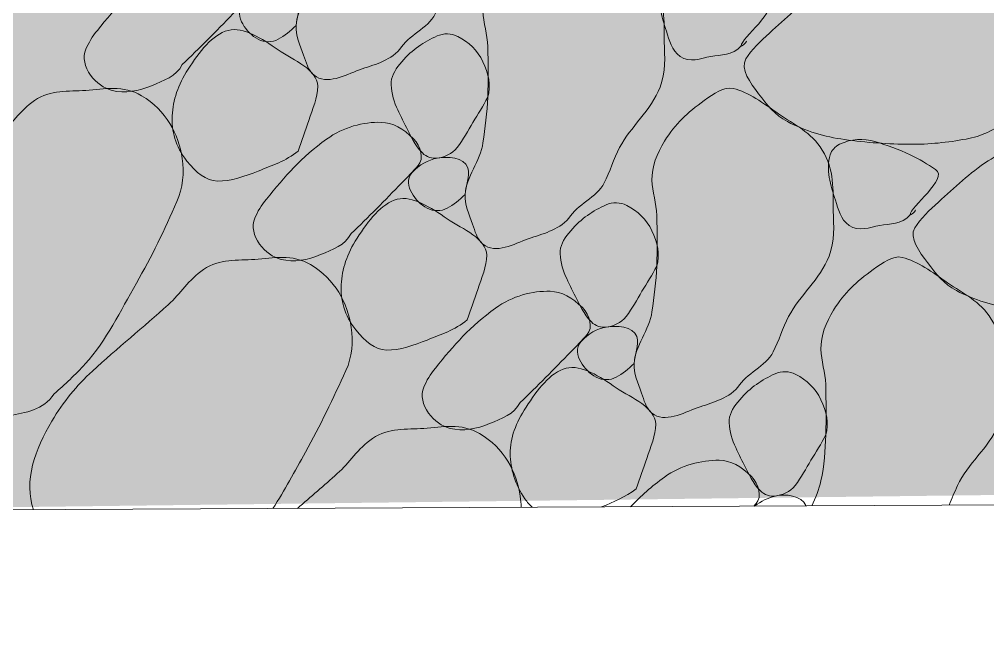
# Model space of a CAD drawing. Header units: feet. Extents: x 47819 to 50150, y 49272 to 50730.
# Drawn here: x 49405.98 to 49412.47, y 50323.34 to 50327.42 of the extents above; entities that cross this region are included whole.
import ezdxf

# ---------------------------------------------------------------- set-up
doc = ezdxf.new("R2010")
doc.units = ezdxf.units.FT
doc.header["$MEASUREMENT"] = 0
doc.layers.add('Level 30', color=1, linetype='Continuous', lineweight=0)
doc.layers.add('SILT FENCE', color=200, linetype='Continuous')

msp = doc.modelspace()

# ---------------------------------------------------------------- linework, layer by layer
at = {"layer": 'Level 30', "color": 1, "linetype": 'Continuous', "lineweight": 0}
msp.add_line((49350.8131, 50323.8515), (49412.7562, 50324.1609), dxfattribs=at)
for points, knots in [([(49408.5286, 50327.2159), (49408.4512, 50327.1313), (49408.3521, 50327.1132), (49408.2564, 50327.0781), (49408.1604, 50327.0429), (49408.0369, 50326.973), (49407.9523, 50327.0427), (49407.9104, 50327.0773), (49407.8998, 50327.1281), (49407.8816, 50327.1771), (49407.8572, 50327.2429), (49407.8293, 50327.3101), (49407.8321, 50327.375), (49407.8372, 50327.4917), (49407.9355, 50327.601), (49407.9523, 50327.7215), (49407.9665, 50327.8232), (49407.9802, 50327.9261), (49407.9841, 50328.0291), (49407.9885, 50328.1422), (49407.987, 50328.2555), (49407.9841, 50328.3685), (49407.9821, 50328.4481), (49407.954, 50328.5266), (49407.9523, 50328.6054), (49407.9504, 50328.6961), (49407.9852, 50328.7821), (49408.0372, 50328.867), (49408.1089, 50328.9843), (49408.1887, 50329.0574), (49408.3023, 50329.1393), (49408.3654, 50329.1847), (49408.4343, 50329.2355), (49408.4968, 50329.2206), (49408.6, 50329.1959), (49408.7004, 50329.1201), (49408.8009, 50329.0509), (49408.9109, 50328.975), (49409.0172, 50328.9289), (49409.0943, 50328.8069), (49409.1778, 50328.6749), (49409.1648, 50328.537), (49409.1685, 50328.4004), (49409.1713, 50328.2994), (49409.1795, 50328.1956), (49409.1403, 50328.0963), (49409.0774, 50327.9371), (49408.9432, 50327.8314), (49408.868, 50327.6897), (49408.8284, 50327.6149), (49408.8046, 50327.5276), (49408.7655, 50327.4528), (49408.7148, 50327.3557), (49408.5835, 50327.3086), (49408.5286, 50327.2159)], [0, 0, 0, 0, 0.054316, 0.054316, 0.054316, 0.108799, 0.108799, 0.108799, 0.135821, 0.135821, 0.135821, 0.172146, 0.172146, 0.172146, 0.237422, 0.237422, 0.237422, 0.292461, 0.292461, 0.292461, 0.352873, 0.352873, 0.352873, 0.395413, 0.395413, 0.395413, 0.444368, 0.444368, 0.444368, 0.51201, 0.51201, 0.51201, 0.549525, 0.549525, 0.549525, 0.611502, 0.611502, 0.611502, 0.679424, 0.679424, 0.679424, 0.752988, 0.752988, 0.752988, 0.80734, 0.80734, 0.80734, 0.894432, 0.894432, 0.894432, 0.940374, 0.940374, 0.940374, 1, 1, 1, 1]), ([(49409.6621, 50326.0825), (49409.5847, 50325.9978), (49409.4856, 50325.9797), (49409.3899, 50325.9446), (49409.2938, 50325.9094), (49409.1704, 50325.8396), (49409.0858, 50325.9092), (49409.0439, 50325.9438), (49409.0332, 50325.9946), (49409.0151, 50326.0436), (49408.9907, 50326.1094), (49408.9628, 50326.1766), (49408.9656, 50326.2416), (49408.9707, 50326.3582), (49409.069, 50326.4675), (49409.0858, 50326.588), (49409.1, 50326.6897), (49409.1137, 50326.7926), (49409.1176, 50326.8956), (49409.122, 50327.0087), (49409.1205, 50327.122), (49409.1176, 50327.235), (49409.1156, 50327.3146), (49409.0875, 50327.3931), (49409.0858, 50327.4719), (49409.0839, 50327.5627), (49409.1187, 50327.6487), (49409.1707, 50327.7335), (49409.2424, 50327.8508), (49409.3222, 50327.9239), (49409.4358, 50328.0058), (49409.4989, 50328.0512), (49409.5678, 50328.102), (49409.6303, 50328.0871), (49409.7335, 50328.0624), (49409.8339, 50327.9866), (49409.9343, 50327.9174), (49410.0444, 50327.8415), (49410.1507, 50327.7954), (49410.2278, 50327.6734), (49410.3113, 50327.5414), (49410.2983, 50327.4035), (49410.302, 50327.2669), (49410.3048, 50327.1659), (49410.313, 50327.0621), (49410.2738, 50326.9628), (49410.2109, 50326.8037), (49410.0767, 50326.698), (49410.0015, 50326.5562), (49409.9619, 50326.4814), (49409.9381, 50326.3942), (49409.899, 50326.3193), (49409.8483, 50326.2222), (49409.717, 50326.1751), (49409.6621, 50326.0825)], [0, 0, 0, 0, 0.054316, 0.054316, 0.054316, 0.108799, 0.108799, 0.108799, 0.135821, 0.135821, 0.135821, 0.172146, 0.172146, 0.172146, 0.237422, 0.237422, 0.237422, 0.292461, 0.292461, 0.292461, 0.352873, 0.352873, 0.352873, 0.395413, 0.395413, 0.395413, 0.444368, 0.444368, 0.444368, 0.51201, 0.51201, 0.51201, 0.549525, 0.549525, 0.549525, 0.611502, 0.611502, 0.611502, 0.679424, 0.679424, 0.679424, 0.752988, 0.752988, 0.752988, 0.80734, 0.80734, 0.80734, 0.894432, 0.894432, 0.894432, 0.940374, 0.940374, 0.940374, 1, 1, 1, 1]), ([(49407.0684, 50327.1134), (49407.0281, 50327.0344), (49406.9426, 50327.0055), (49406.8634, 50326.972), (49406.7785, 50326.9361), (49406.6833, 50326.9182), (49406.5982, 50326.9402), (49406.5417, 50326.9548), (49406.494, 50326.9883), (49406.4533, 50327.0427), (49406.4128, 50327.0967), (49406.4001, 50327.1638), (49406.4214, 50327.2159), (49406.4395, 50327.2601), (49406.4665, 50327.3025), (49406.4992, 50327.3432), (49406.6243, 50327.4987), (49406.7328, 50327.6248), (49406.9023, 50327.7463), (49407.0166, 50327.8283), (49407.1495, 50327.8636), (49407.27, 50327.8594), (49407.3457, 50327.8568), (49407.4178, 50327.8183), (49407.4856, 50327.7498), (49407.537, 50327.698), (49407.5577, 50327.6146), (49407.5175, 50327.5695), (49407.4823, 50327.5301), (49407.4456, 50327.4915), (49407.4079, 50327.4528), (49407.2947, 50327.3367), (49407.1816, 50327.2219), (49407.0684, 50327.1134)], [0, 0, 0, 0, 0.081972, 0.081972, 0.081972, 0.169857, 0.169857, 0.169857, 0.228285, 0.228285, 0.228285, 0.286248, 0.286248, 0.286248, 0.335334, 0.335334, 0.335334, 0.522907, 0.522907, 0.522907, 0.649504, 0.649504, 0.649504, 0.729114, 0.729114, 0.729114, 0.789367, 0.789367, 0.789367, 0.842044, 0.842044, 0.842044, 1, 1, 1, 1]), ([(49410.8182, 50327.2386), (49410.7554, 50327.1712), (49410.6839, 50327.1814), (49410.6132, 50327.1679), (49410.5463, 50327.1551), (49410.4718, 50327.1233), (49410.4081, 50327.1679), (49410.3482, 50327.2098), (49410.3375, 50327.2753), (49410.3162, 50327.3376), (49410.2823, 50327.4363), (49410.2507, 50327.544), (49410.2808, 50327.6416), (49410.2902, 50327.672), (49410.3136, 50327.6966), (49410.3445, 50327.7123), (49410.4216, 50327.7515), (49410.5063, 50327.7514), (49410.5813, 50327.73), (49410.6612, 50327.7072), (49410.7395, 50327.678), (49410.8182, 50327.6416), (49410.8794, 50327.6133), (49410.9365, 50327.5778), (49410.9879, 50327.5426), (49411.0791, 50327.4803), (49410.8124, 50327.292), (49410.8182, 50327.2386), (49410.819, 50327.2317), (49410.863, 50327.2727), (49410.85, 50327.2704)], [0, 0, 0, 0, 0.103475, 0.103475, 0.103475, 0.201297, 0.201297, 0.201297, 0.293367, 0.293367, 0.293367, 0.439391, 0.439391, 0.439391, 0.484772, 0.484772, 0.484772, 0.598088, 0.598088, 0.598088, 0.7187, 0.7187, 0.7187, 0.812423, 0.812423, 0.812423, 0.978533, 0.978533, 0.978533, 1, 1, 1, 1]), ([(49412.5952, 50326.7485), (49412.5185, 50326.668), (49412.4261, 50326.6332), (49412.3265, 50326.6142), (49412.2016, 50326.5904), (49412.0768, 50326.578), (49411.9517, 50326.5788), (49411.8045, 50326.5798), (49411.657, 50326.5901), (49411.5098, 50326.6107), (49411.3767, 50326.6293), (49411.252, 50326.6655), (49411.1279, 50326.7309), (49411.0443, 50326.775), (49410.9919, 50326.8412), (49410.9335, 50326.9183), (49410.8797, 50326.9891), (49410.8093, 50327.0858), (49410.8486, 50327.1516), (49410.8859, 50327.2139), (49410.9484, 50327.2704), (49411.0077, 50327.3248), (49411.1167, 50327.4248), (49411.2159, 50327.5184), (49411.3401, 50327.6006), (49411.445, 50327.6701), (49411.56, 50327.7051), (49411.6795, 50327.735), (49411.8245, 50327.7712), (49411.9754, 50327.7785), (49412.1214, 50327.7668), (49412.2821, 50327.7538), (49412.4336, 50327.7113), (49412.5846, 50327.6148), (49412.6732, 50327.5581), (49412.7308, 50327.486), (49412.7684, 50327.3956), (49412.8131, 50327.2883), (49412.8027, 50327.164), (49412.7684, 50327.0561), (49412.7328, 50326.9439), (49412.6916, 50326.842), (49412.5952, 50326.7485)], [0, 0, 0, 0, 0.060327, 0.060327, 0.060327, 0.135919, 0.135919, 0.135919, 0.224896, 0.224896, 0.224896, 0.305284, 0.305284, 0.305284, 0.359513, 0.359513, 0.359513, 0.409373, 0.409373, 0.409373, 0.456607, 0.456607, 0.456607, 0.543329, 0.543329, 0.543329, 0.616633, 0.616633, 0.616633, 0.70561, 0.70561, 0.70561, 0.803499, 0.803499, 0.803499, 0.860951, 0.860951, 0.860951, 0.929109, 0.929109, 0.929109, 1, 1, 1, 1]), ([(49407.8321, 50327.375), (49407.7941, 50327.3369), (49407.7561, 50327.3072), (49407.7119, 50327.2831), (49407.6727, 50327.2617), (49407.6194, 50327.2618), (49407.5776, 50327.2831), (49407.5324, 50327.3062), (49407.5006, 50327.3432), (49407.475, 50327.3857), (49407.4514, 50327.425), (49407.4408, 50327.4812), (49407.475, 50327.52), (49407.5251, 50327.5768), (49407.5855, 50327.6078), (49407.6447, 50327.619), (49407.7095, 50327.6313), (49407.8284, 50327.6263), (49407.8498, 50327.5554), (49407.8678, 50327.4955), (49407.8356, 50327.4354), (49407.8321, 50327.375)], [0, 0, 0, 0, 0.13075, 0.13075, 0.13075, 0.246831, 0.246831, 0.246831, 0.372114, 0.372114, 0.372114, 0.488195, 0.488195, 0.488195, 0.657947, 0.657947, 0.657947, 0.84346, 0.84346, 0.84346, 1, 1, 1, 1]), ([(49407.8463, 50326.5336), (49407.7622, 50326.4653), (49407.6727, 50326.437), (49407.5776, 50326.3992), (49407.4887, 50326.364), (49407.3945, 50326.3294), (49407.3053, 50326.3321), (49407.2274, 50326.3344), (49407.1611, 50326.3889), (49407.1003, 50326.4664), (49407.021, 50326.5675), (49406.9957, 50326.6694), (49407.0013, 50326.7705), (49407.007, 50326.8744), (49407.0398, 50326.978), (49407.1073, 50327.0816), (49407.1844, 50327.1998), (49407.2685, 50327.3146), (49407.376, 50327.3432), (49407.4794, 50327.3707), (49407.6042, 50327.2856), (49407.7119, 50327.2124), (49407.8196, 50327.1392), (49407.9752, 50327.0824), (49407.9771, 50326.9685), (49407.9783, 50326.8934), (49407.9426, 50326.8136), (49407.917, 50326.7386), (49407.8936, 50326.6702), (49407.8689, 50326.6022), (49407.8463, 50326.5336)], [0, 0, 0, 0, 0.099321, 0.099321, 0.099321, 0.192025, 0.192025, 0.192025, 0.273076, 0.273076, 0.273076, 0.378794, 0.378794, 0.378794, 0.48747, 0.48747, 0.48747, 0.61146, 0.61146, 0.61146, 0.73063, 0.73063, 0.73063, 0.849753, 0.849753, 0.849753, 0.928287, 0.928287, 0.928287, 1, 1, 1, 1]), ([(49409.1176, 50326.8956), (49409.0868, 50326.8334), (49409.0525, 50326.7822), (49409.0186, 50326.7259), (49408.9841, 50326.6686), (49408.9554, 50326.6123), (49408.9126, 50326.5562), (49408.8801, 50326.5137), (49408.8243, 50326.4917), (49408.7782, 50326.4855), (49408.7463, 50326.4812), (49408.7067, 50326.4922), (49408.6792, 50326.5209), (49408.6269, 50326.5754), (49408.6046, 50326.6311), (49408.5732, 50326.6906), (49408.5491, 50326.7362), (49408.5269, 50326.7811), (49408.506, 50326.8285), (49408.4823, 50326.882), (49408.4667, 50326.9427), (49408.4706, 50326.9982), (49408.4741, 50327.0467), (49408.5044, 50327.0897), (49408.5413, 50327.1325), (49408.6128, 50327.2153), (49408.6891, 50327.2662), (49408.7782, 50327.3057), (49408.8201, 50327.3243), (49408.8735, 50327.3248), (49408.9161, 50327.3022), (49408.9902, 50327.2628), (49409.0474, 50327.2105), (49409.0858, 50327.1325), (49409.1241, 50327.0549), (49409.1406, 50326.9713), (49409.1176, 50326.8956)], [0, 0, 0, 0, 0.087607, 0.087607, 0.087607, 0.176844, 0.176844, 0.176844, 0.244543, 0.244543, 0.244543, 0.291416, 0.291416, 0.291416, 0.380653, 0.380653, 0.380653, 0.449046, 0.449046, 0.449046, 0.526343, 0.526343, 0.526343, 0.594042, 0.594042, 0.594042, 0.724902, 0.724902, 0.724902, 0.786407, 0.786407, 0.786407, 0.893425, 0.893425, 0.893425, 1, 1, 1, 1]), ([(49406.2093, 50324.9037), (49406.1348, 50324.7962), (49406.0173, 50324.778), (49405.9088, 50324.7588), (49405.7541, 50324.7314), (49405.5893, 50324.7322), (49405.435, 50324.8012), (49405.2301, 50324.8928), (49405.0519, 50325.0259), (49404.9577, 50325.2148), (49404.8611, 50325.4087), (49404.9363, 50325.675), (49405.0603, 50325.8548), (49405.1429, 50325.9747), (49405.2256, 50326.0925), (49405.3325, 50326.1906), (49405.4998, 50326.3441), (49405.6751, 50326.4856), (49405.8416, 50326.6361), (49405.9241, 50326.7107), (49405.9762, 50326.8024), (49406.0785, 50326.873), (49406.1852, 50326.9467), (49406.3065, 50326.9314), (49406.4214, 50326.9402), (49406.5452, 50326.9496), (49406.6725, 50326.9776), (49406.7962, 50326.9048), (49406.9609, 50326.808), (49407.0424, 50326.647), (49407.0684, 50326.4841), (49407.0836, 50326.3892), (49407.0726, 50326.2837), (49407.0331, 50326.1942), (49406.9503, 50326.0066), (49406.8634, 50325.8247), (49406.7608, 50325.6462), (49406.6535, 50325.4592), (49406.562, 50325.2657), (49406.4179, 50325.1052), (49406.3527, 50325.0326), (49406.2806, 50324.9693), (49406.2093, 50324.9037)], [0, 0, 0, 0, 0.050597, 0.050597, 0.050597, 0.122728, 0.122728, 0.122728, 0.218507, 0.218507, 0.218507, 0.316787, 0.316787, 0.316787, 0.38235, 0.38235, 0.38235, 0.484937, 0.484937, 0.484937, 0.535738, 0.535738, 0.535738, 0.588733, 0.588733, 0.588733, 0.645816, 0.645816, 0.645816, 0.721809, 0.721809, 0.721809, 0.766098, 0.766098, 0.766098, 0.85889, 0.85889, 0.85889, 0.956017, 0.956017, 0.956017, 1, 1, 1, 1]), ([(49410.7956, 50324.949), (49410.7182, 50324.8643), (49410.6191, 50324.8462), (49410.5234, 50324.8111), (49410.4273, 50324.7759), (49410.3039, 50324.7061), (49410.2193, 50324.7757), (49410.1774, 50324.8103), (49410.1667, 50324.8611), (49410.1486, 50324.9101), (49410.1242, 50324.9759), (49410.0963, 50325.0432), (49410.0991, 50325.1081), (49410.1042, 50325.2247), (49410.2025, 50325.334), (49410.2193, 50325.4545), (49410.2335, 50325.5562), (49410.2472, 50325.6591), (49410.2511, 50325.7621), (49410.2555, 50325.8752), (49410.254, 50325.9885), (49410.2511, 50326.1015), (49410.2491, 50326.1811), (49410.2209, 50326.2596), (49410.2193, 50326.3384), (49410.2174, 50326.4292), (49410.2522, 50326.5152), (49410.3042, 50326.6001), (49410.3759, 50326.7174), (49410.4557, 50326.7904), (49410.5693, 50326.8723), (49410.6324, 50326.9177), (49410.7013, 50326.9685), (49410.7638, 50326.9536), (49410.8669, 50326.929), (49410.9674, 50326.8531), (49411.0678, 50326.7839), (49411.1779, 50326.7081), (49411.2842, 50326.6619), (49411.3613, 50326.54), (49411.4448, 50326.4079), (49411.4318, 50326.27), (49411.4355, 50326.1334), (49411.4383, 50326.0324), (49411.4465, 50325.9286), (49411.4072, 50325.8293), (49411.3444, 50325.6702), (49411.2102, 50325.5645), (49411.135, 50325.4227), (49411.0954, 50325.348), (49411.0716, 50325.2607), (49411.0325, 50325.1858), (49410.9818, 50325.0887), (49410.8505, 50325.0416), (49410.7956, 50324.949)], [0, 0, 0, 0, 0.054316, 0.054316, 0.054316, 0.108799, 0.108799, 0.108799, 0.135821, 0.135821, 0.135821, 0.172146, 0.172146, 0.172146, 0.237422, 0.237422, 0.237422, 0.292461, 0.292461, 0.292461, 0.352873, 0.352873, 0.352873, 0.395413, 0.395413, 0.395413, 0.444368, 0.444368, 0.444368, 0.51201, 0.51201, 0.51201, 0.549525, 0.549525, 0.549525, 0.611502, 0.611502, 0.611502, 0.679424, 0.679424, 0.679424, 0.752988, 0.752988, 0.752988, 0.80734, 0.80734, 0.80734, 0.894432, 0.894432, 0.894432, 0.940374, 0.940374, 0.940374, 1, 1, 1, 1]), ([(49408.2019, 50325.9799), (49408.1616, 50325.9009), (49408.076, 50325.872), (49407.9969, 50325.8385), (49407.912, 50325.8026), (49407.8168, 50325.7847), (49407.7317, 50325.8067), (49407.6751, 50325.8213), (49407.6275, 50325.8548), (49407.5868, 50325.9092), (49407.5463, 50325.9632), (49407.5336, 50326.0303), (49407.5549, 50326.0825), (49407.573, 50326.1266), (49407.6, 50326.169), (49407.6327, 50326.2097), (49407.7578, 50326.3652), (49407.8663, 50326.4913), (49408.0358, 50326.6128), (49408.1501, 50326.6948), (49408.283, 50326.7301), (49408.4035, 50326.7259), (49408.4792, 50326.7233), (49408.5513, 50326.6848), (49408.6191, 50326.6163), (49408.6705, 50326.5645), (49408.6911, 50326.4811), (49408.6509, 50326.436), (49408.6158, 50326.3966), (49408.5791, 50326.358), (49408.5413, 50326.3193), (49408.4282, 50326.2033), (49408.3151, 50326.0884), (49408.2019, 50325.9799)], [0, 0, 0, 0, 0.081972, 0.081972, 0.081972, 0.169857, 0.169857, 0.169857, 0.228285, 0.228285, 0.228285, 0.286248, 0.286248, 0.286248, 0.335334, 0.335334, 0.335334, 0.522907, 0.522907, 0.522907, 0.649504, 0.649504, 0.649504, 0.729114, 0.729114, 0.729114, 0.789367, 0.789367, 0.789367, 0.842044, 0.842044, 0.842044, 1, 1, 1, 1]), ([(49413.4324, 50325.4756), (49413.3173, 50325.4555), (49413.201, 50325.4502), (49413.0852, 50325.4454), (49412.938, 50325.4392), (49412.7906, 50325.4569), (49412.6433, 50325.4772), (49412.5102, 50325.4955), (49412.3855, 50325.532), (49412.2614, 50325.5974), (49412.1777, 50325.6415), (49412.1254, 50325.7077), (49412.067, 50325.7848), (49412.0132, 50325.8556), (49411.9428, 50325.9524), (49411.9821, 50326.0181), (49412.0194, 50326.0804), (49412.0819, 50326.1369), (49412.1412, 50326.1913), (49412.2502, 50326.2913), (49412.3494, 50326.3849), (49412.4736, 50326.4671), (49412.5785, 50326.5366), (49412.6935, 50326.5716), (49412.813, 50326.6015), (49412.958, 50326.6377), (49413.1091, 50326.6467), (49413.2549, 50326.6333), (49413.4154, 50326.6185), (49413.5716, 50326.5791), (49413.7181, 50326.4813), (49413.7832, 50326.4377), (49413.8321, 50326.3883), (49413.8699, 50326.3263)], [0, 0, 0, 0, 0.089583, 0.089583, 0.089583, 0.203493, 0.203493, 0.203493, 0.306407, 0.306407, 0.306407, 0.375832, 0.375832, 0.375832, 0.439664, 0.439664, 0.439664, 0.500133, 0.500133, 0.500133, 0.611157, 0.611157, 0.611157, 0.705001, 0.705001, 0.705001, 0.818911, 0.818911, 0.818911, 0.944231, 0.944231, 0.944231, 1, 1, 1, 1]), ([(49411.9517, 50326.1051), (49411.8889, 50326.0377), (49411.8173, 50326.0479), (49411.7467, 50326.0344), (49411.6798, 50326.0216), (49411.6052, 50325.9898), (49411.5416, 50326.0344), (49411.4817, 50326.0763), (49411.471, 50326.1418), (49411.4497, 50326.2041), (49411.4158, 50326.3029), (49411.3842, 50326.4105), (49411.4143, 50326.5081), (49411.4237, 50326.5385), (49411.4471, 50326.5631), (49411.478, 50326.5788), (49411.5551, 50326.6181), (49411.6398, 50326.6179), (49411.7148, 50326.5965), (49411.7947, 50326.5738), (49411.873, 50326.5445), (49411.9517, 50326.5081), (49412.0129, 50326.4798), (49412.07, 50326.4443), (49412.1214, 50326.4091), (49412.2126, 50326.3468), (49411.9458, 50326.1585), (49411.9517, 50326.1051), (49411.9525, 50326.0982), (49411.9965, 50326.1392), (49411.9835, 50326.1369)], [0, 0, 0, 0, 0.103475, 0.103475, 0.103475, 0.201297, 0.201297, 0.201297, 0.293367, 0.293367, 0.293367, 0.439391, 0.439391, 0.439391, 0.484772, 0.484772, 0.484772, 0.598088, 0.598088, 0.598088, 0.7187, 0.7187, 0.7187, 0.812423, 0.812423, 0.812423, 0.978533, 0.978533, 0.978533, 1, 1, 1, 1]), ([(49408.9656, 50326.2416), (49408.9276, 50326.2034), (49408.8896, 50326.1737), (49408.8454, 50326.1496), (49408.8062, 50326.1282), (49408.7529, 50326.1283), (49408.7111, 50326.1496), (49408.6659, 50326.1727), (49408.634, 50326.2097), (49408.6085, 50326.2522), (49408.5849, 50326.2915), (49408.5743, 50326.3477), (49408.6085, 50326.3865), (49408.6586, 50326.4433), (49408.719, 50326.4743), (49408.7782, 50326.4855), (49408.843, 50326.4978), (49408.9619, 50326.4929), (49408.9833, 50326.4219), (49409.0013, 50326.362), (49408.9691, 50326.3019), (49408.9656, 50326.2416)], [0, 0, 0, 0, 0.13075, 0.13075, 0.13075, 0.246831, 0.246831, 0.246831, 0.372114, 0.372114, 0.372114, 0.488195, 0.488195, 0.488195, 0.657947, 0.657947, 0.657947, 0.84346, 0.84346, 0.84346, 1, 1, 1, 1]), ([(49408.9798, 50325.4001), (49408.8957, 50325.3318), (49408.8062, 50325.3035), (49408.7111, 50325.2657), (49408.6222, 50325.2305), (49408.528, 50325.1959), (49408.4388, 50325.1986), (49408.3609, 50325.2009), (49408.2946, 50325.2554), (49408.2338, 50325.3329), (49408.1544, 50325.434), (49408.1292, 50325.5359), (49408.1348, 50325.637), (49408.1405, 50325.7409), (49408.1733, 50325.8445), (49408.2408, 50325.9481), (49408.3179, 50326.0663), (49408.402, 50326.1811), (49408.5095, 50326.2097), (49408.6129, 50326.2372), (49408.7377, 50326.1522), (49408.8454, 50326.0789), (49408.9531, 50326.0057), (49409.1087, 50325.9489), (49409.1106, 50325.835), (49409.1118, 50325.7599), (49409.0761, 50325.6801), (49409.0505, 50325.6052), (49409.027, 50325.5368), (49409.0024, 50325.4687), (49408.9798, 50325.4001)], [0, 0, 0, 0, 0.099321, 0.099321, 0.099321, 0.192025, 0.192025, 0.192025, 0.273076, 0.273076, 0.273076, 0.378794, 0.378794, 0.378794, 0.48747, 0.48747, 0.48747, 0.61146, 0.61146, 0.61146, 0.73063, 0.73063, 0.73063, 0.849753, 0.849753, 0.849753, 0.928287, 0.928287, 0.928287, 1, 1, 1, 1]), ([(49410.2511, 50325.7621), (49410.2203, 50325.6999), (49410.186, 50325.6487), (49410.1521, 50325.5924), (49410.1176, 50325.5351), (49410.0889, 50325.4788), (49410.0461, 50325.4227), (49410.0136, 50325.3802), (49409.9578, 50325.3582), (49409.9117, 50325.352), (49409.8798, 50325.3477), (49409.8402, 50325.3587), (49409.8127, 50325.3874), (49409.7604, 50325.4419), (49409.7381, 50325.4976), (49409.7067, 50325.5571), (49409.6826, 50325.6027), (49409.6604, 50325.6476), (49409.6395, 50325.695), (49409.6158, 50325.7485), (49409.6002, 50325.8093), (49409.6041, 50325.8647), (49409.6076, 50325.9132), (49409.6378, 50325.9562), (49409.6748, 50325.999), (49409.7463, 50326.0818), (49409.8226, 50326.1327), (49409.9117, 50326.1723), (49409.9536, 50326.1909), (49410.007, 50326.1913), (49410.0496, 50326.1687), (49410.1237, 50326.1294), (49410.1808, 50326.077), (49410.2193, 50325.999), (49410.2576, 50325.9214), (49410.2741, 50325.8379), (49410.2511, 50325.7621)], [0, 0, 0, 0, 0.087607, 0.087607, 0.087607, 0.176844, 0.176844, 0.176844, 0.244543, 0.244543, 0.244543, 0.291416, 0.291416, 0.291416, 0.380653, 0.380653, 0.380653, 0.449046, 0.449046, 0.449046, 0.526343, 0.526343, 0.526343, 0.594042, 0.594042, 0.594042, 0.724902, 0.724902, 0.724902, 0.786407, 0.786407, 0.786407, 0.893425, 0.893425, 0.893425, 1, 1, 1, 1]), ([(49406.0718, 50324.1275), (49406.0019, 50324.3168), (49406.0823, 50324.5343), (49406.1938, 50324.7213), (49406.2732, 50324.8547), (49406.3592, 50324.9589), (49406.466, 50325.0571), (49406.633, 50325.2108), (49406.8086, 50325.3521), (49406.9751, 50325.5026), (49407.0576, 50325.5772), (49407.1097, 50325.6689), (49407.212, 50325.7395), (49407.3187, 50325.8132), (49407.44, 50325.7979), (49407.5549, 50325.8067), (49407.6787, 50325.8161), (49407.806, 50325.8441), (49407.9297, 50325.7713), (49408.0944, 50325.6745), (49408.1759, 50325.5135), (49408.2019, 50325.3506), (49408.2171, 50325.2557), (49408.2075, 50325.1494), (49408.1666, 50325.0607), (49408.0809, 50324.8748), (49407.9948, 50324.6908), (49407.8943, 50324.5127), (49407.8228, 50324.3859), (49407.7563, 50324.2568), (49407.6764, 50324.1355)], [0, 0, 0, 0, 0.131298, 0.131298, 0.131298, 0.224949, 0.224949, 0.224949, 0.371486, 0.371486, 0.371486, 0.444051, 0.444051, 0.444051, 0.519749, 0.519749, 0.519749, 0.601288, 0.601288, 0.601288, 0.709836, 0.709836, 0.709836, 0.7731, 0.7731, 0.7731, 0.905645, 0.905645, 0.905645, 1, 1, 1, 1]), ([(49411.2918, 50324.1536), (49411.3174, 50324.2072), (49411.3392, 50324.2623), (49411.3528, 50324.3211), (49411.3764, 50324.4229), (49411.3808, 50324.5256), (49411.3846, 50324.6286), (49411.3888, 50324.7417), (49411.3875, 50324.855), (49411.3846, 50324.9681), (49411.3826, 50325.0476), (49411.3544, 50325.1261), (49411.3528, 50325.2049), (49411.3509, 50325.2957), (49411.3857, 50325.3817), (49411.4377, 50325.4666), (49411.5094, 50325.5839), (49411.5892, 50325.6569), (49411.7028, 50325.7388), (49411.7659, 50325.7842), (49411.8348, 50325.835), (49411.8973, 50325.8201), (49412.0004, 50325.7955), (49412.1009, 50325.7196), (49412.2013, 50325.6504), (49412.3114, 50325.5746), (49412.4177, 50325.5284), (49412.4948, 50325.4065), (49412.5782, 50325.2744), (49412.5653, 50325.1365), (49412.569, 50324.9999), (49412.5718, 50324.8989), (49412.5798, 50324.7952), (49412.5407, 50324.6958), (49412.4781, 50324.5366), (49412.3347, 50324.438), (49412.2685, 50324.2892), (49412.2492, 50324.2459), (49412.2295, 50324.2025), (49412.2121, 50324.1582)], [0, 0, 0, 0, 0.044424, 0.044424, 0.044424, 0.121497, 0.121497, 0.121497, 0.206091, 0.206091, 0.206091, 0.265661, 0.265661, 0.265661, 0.334213, 0.334213, 0.334213, 0.428931, 0.428931, 0.428931, 0.481464, 0.481464, 0.481464, 0.568251, 0.568251, 0.568251, 0.663362, 0.663362, 0.663362, 0.766375, 0.766375, 0.766375, 0.842484, 0.842484, 0.842484, 0.964439, 0.964439, 0.964439, 1, 1, 1, 1]), ([(49409.3354, 50324.8464), (49409.2951, 50324.7674), (49409.2095, 50324.7385), (49409.1304, 50324.705), (49409.0455, 50324.6691), (49408.9503, 50324.6512), (49408.8652, 50324.6732), (49408.8086, 50324.6878), (49408.761, 50324.7213), (49408.7202, 50324.7757), (49408.6798, 50324.8297), (49408.6671, 50324.8968), (49408.6884, 50324.949), (49408.7065, 50324.9931), (49408.7335, 50325.0356), (49408.7662, 50325.0762), (49408.8913, 50325.2317), (49408.9998, 50325.3578), (49409.1693, 50325.4793), (49409.2836, 50325.5613), (49409.4165, 50325.5966), (49409.537, 50325.5924), (49409.6127, 50325.5898), (49409.6848, 50325.5513), (49409.7526, 50325.4828), (49409.804, 50325.431), (49409.8246, 50325.3476), (49409.7844, 50325.3025), (49409.7493, 50325.2631), (49409.7126, 50325.2246), (49409.6748, 50325.1858), (49409.5617, 50325.0698), (49409.4486, 50324.9549), (49409.3354, 50324.8464)], [0, 0, 0, 0, 0.081972, 0.081972, 0.081972, 0.169857, 0.169857, 0.169857, 0.228285, 0.228285, 0.228285, 0.286248, 0.286248, 0.286248, 0.335334, 0.335334, 0.335334, 0.522907, 0.522907, 0.522907, 0.649504, 0.649504, 0.649504, 0.729114, 0.729114, 0.729114, 0.789367, 0.789367, 0.789367, 0.842044, 0.842044, 0.842044, 1, 1, 1, 1]), ([(49410.0991, 50325.1081), (49410.0611, 50325.0699), (49410.0231, 50325.0402), (49409.9789, 50325.0161), (49409.9396, 50324.9948), (49409.8864, 50324.9948), (49409.8445, 50325.0161), (49409.7994, 50325.0392), (49409.7675, 50325.0762), (49409.742, 50325.1187), (49409.7184, 50325.158), (49409.7078, 50325.2142), (49409.742, 50325.253), (49409.7921, 50325.3098), (49409.8525, 50325.3408), (49409.9117, 50325.352), (49409.9765, 50325.3643), (49410.0954, 50325.3594), (49410.1168, 50325.2884), (49410.1348, 50325.2285), (49410.1026, 50325.1684), (49410.0991, 50325.1081)], [0, 0, 0, 0, 0.13075, 0.13075, 0.13075, 0.246831, 0.246831, 0.246831, 0.372114, 0.372114, 0.372114, 0.488195, 0.488195, 0.488195, 0.657947, 0.657947, 0.657947, 0.84346, 0.84346, 0.84346, 1, 1, 1, 1]), ([(49409.4158, 50324.1442), (49409.3985, 50324.1616), (49409.3828, 50324.1765), (49409.3672, 50324.1994), (49409.2996, 50324.299), (49409.2695, 50324.4023), (49409.2683, 50324.5035), (49409.267, 50324.6075), (49409.3068, 50324.711), (49409.3743, 50324.8146), (49409.4514, 50324.9328), (49409.5355, 50325.0476), (49409.643, 50325.0762), (49409.7464, 50325.1037), (49409.8711, 50325.0187), (49409.9789, 50324.9454), (49410.0866, 50324.8722), (49410.2422, 50324.8154), (49410.2441, 50324.7015), (49410.2453, 50324.6264), (49410.2096, 50324.5466), (49410.184, 50324.4717), (49410.1605, 50324.4033), (49410.1359, 50324.3352), (49410.1132, 50324.2666)], [0, 0, 0, 0, 0.032367, 0.032367, 0.032367, 0.173092, 0.173092, 0.173092, 0.317754, 0.317754, 0.317754, 0.482802, 0.482802, 0.482802, 0.641432, 0.641432, 0.641432, 0.800002, 0.800002, 0.800002, 0.90454, 0.90454, 0.90454, 1, 1, 1, 1]), ([(49411.3846, 50324.6286), (49411.3538, 50324.5664), (49411.3195, 50324.5152), (49411.2856, 50324.4589), (49411.2511, 50324.4016), (49411.2224, 50324.3453), (49411.1796, 50324.2892), (49411.1471, 50324.2467), (49411.0913, 50324.2247), (49411.0452, 50324.2185), (49411.0133, 50324.2142), (49410.9737, 50324.2252), (49410.9462, 50324.2539), (49410.8939, 50324.3084), (49410.8716, 50324.3641), (49410.8401, 50324.4236), (49410.8161, 50324.4692), (49410.7939, 50324.5141), (49410.773, 50324.5615), (49410.7493, 50324.615), (49410.7337, 50324.6758), (49410.7376, 50324.7312), (49410.7411, 50324.7797), (49410.7713, 50324.8227), (49410.8083, 50324.8655), (49410.8798, 50324.9483), (49410.9561, 50324.9992), (49411.0452, 50325.0388), (49411.0871, 50325.0574), (49411.1405, 50325.0579), (49411.1831, 50325.0352), (49411.2572, 50324.9959), (49411.3143, 50324.9435), (49411.3528, 50324.8655), (49411.3911, 50324.7879), (49411.4076, 50324.7044), (49411.3846, 50324.6286)], [0, 0, 0, 0, 0.087607, 0.087607, 0.087607, 0.176844, 0.176844, 0.176844, 0.244543, 0.244543, 0.244543, 0.291416, 0.291416, 0.291416, 0.380653, 0.380653, 0.380653, 0.449046, 0.449046, 0.449046, 0.526343, 0.526343, 0.526343, 0.594042, 0.594042, 0.594042, 0.724902, 0.724902, 0.724902, 0.786407, 0.786407, 0.786407, 0.893425, 0.893425, 0.893425, 1, 1, 1, 1]), ([(49407.8413, 50324.1363), (49407.931, 50324.2133), (49408.0196, 50324.2915), (49408.1086, 50324.3691), (49408.1927, 50324.4425), (49408.243, 50324.5357), (49408.3455, 50324.606), (49408.4524, 50324.6794), (49408.5735, 50324.6644), (49408.6884, 50324.6732), (49408.8122, 50324.6826), (49408.94, 50324.7101), (49409.0632, 50324.6378), (49409.2272, 50324.5416), (49409.3106, 50324.3834), (49409.3354, 50324.2171), (49409.3391, 50324.1927), (49409.3414, 50324.1684), (49409.3419, 50324.1438)], [0, 0, 0, 0, 0.178113, 0.178113, 0.178113, 0.346454, 0.346454, 0.346454, 0.522063, 0.522063, 0.522063, 0.711222, 0.711222, 0.711222, 0.963041, 0.963041, 0.963041, 1, 1, 1, 1]), ([(49410.0755, 50324.1475), (49410.1451, 50324.2203), (49410.2166, 50324.2828), (49410.3027, 50324.3458), (49410.4126, 50324.4261), (49410.5497, 50324.4601), (49410.6704, 50324.4589), (49410.7464, 50324.4582), (49410.8183, 50324.4183), (49410.8861, 50324.3493), (49410.9374, 50324.2972), (49410.9585, 50324.2145), (49410.9179, 50324.169), (49410.9127, 50324.1632), (49410.9075, 50324.1574), (49410.9023, 50324.1516)], [0, 0, 0, 0, 0.265801, 0.265801, 0.265801, 0.604831, 0.604831, 0.604831, 0.818026, 0.818026, 0.818026, 0.979384, 0.979384, 0.979384, 1, 1, 1, 1]), ([(49410.908, 50324.1517), (49410.9493, 50324.1848), (49410.9989, 50324.2057), (49411.0452, 50324.2185), (49411.1103, 50324.2365), (49411.2253, 50324.2234), (49411.2503, 50324.1549), (49411.2505, 50324.1544), (49411.2506, 50324.1539), (49411.2507, 50324.1534)], [0, 0, 0, 0, 0.413744, 0.413744, 0.413744, 0.995747, 0.995747, 0.995747, 1, 1, 1, 1])]:
    msp.add_open_spline(points, degree=3, knots=knots, dxfattribs=at)
msp.add_open_spline([(49410.1132, 50324.2666), (49410.039, 50324.2125), (49409.9625, 50324.1778), (49409.8812, 50324.1465)], degree=3, dxfattribs=at)
at = {"layer": 'SILT FENCE', "linetype": 'Continuous', "lineweight": 0, "const_width": 6}
msp.add_lwpolyline([(49340.6929, 50326.3362), (49421.6647, 50327.3396)], dxfattribs=at)

doc.saveas('drawing.dxf')
